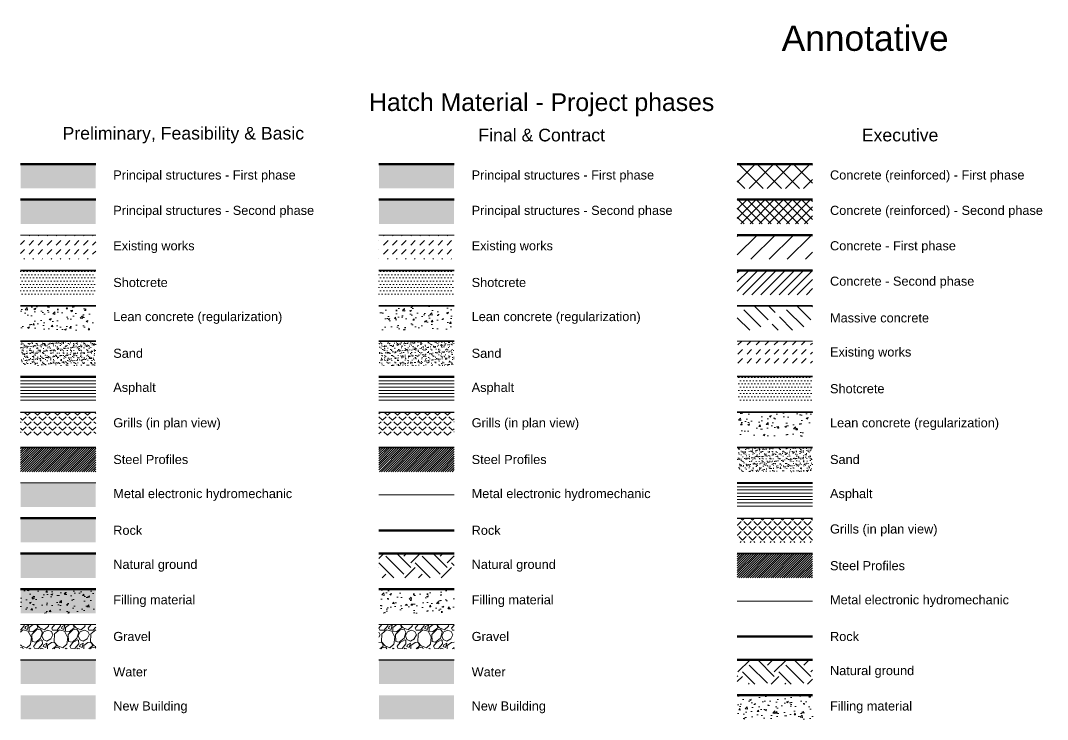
# Model space of a CAD drawing. Header units: metres. Extents: x 18244 to 63437, y 32938 to 108737.
# Drawn here: x 18244.2 to 18447.2, y 33140.7 to 33278.9 of the extents above; entities that cross this region are included whole.
import ezdxf

# ---------------------------------------------------------------- set-up
doc = ezdxf.new("R2010")
doc.units = ezdxf.units.M
doc.header["$LTSCALE"] = 10
for name, color, linetype, lineweight in [('0__Text_1.8', 6, 'Continuous', 18), ('0__Text_2.5', 7, 'Continuous', 25), ('0__Text_3.5', 1, 'Continuous', 35), ('0__Text_5.0', 3, 'Continuous', 50), ('0_Col_251', 251, 'Continuous', 9), ('0_Col_253', 253, 'Continuous', 9), ('0_Col__Black_0.10', 2, 'Continuous', 9), ('0_Col__Black_0.25', 7, 'Continuous', 25), ('0_Col__Black_0.35', 1, 'Continuous', 35), ('0_Col__Black_0.50', 3, 'Continuous', 50), ('0_Col__Blue_0.25', 172, 'Continuous', 25), ('0_Hatch', 2, 'Continuous', 9), ('0_Hatch__New_Build', 10, 'Continuous', 9)]:
    doc.layers.add(name, color=color, linetype=linetype, lineweight=lineweight)
for name, color, linetype, lineweight, true_color in [('0_Hatch_Earth', 7, 'Continuous', 9, 0xbea08c), ('0_Hatch_Metal-Elecrto-Hydromechanic', 7, 'Continuous', 9, 0xe6f0c8), ('0_Hatch_Water', 7, 'Continuous', 9, 0xdcffff)]:
    doc.layers.add(name, color=color, linetype=linetype, lineweight=lineweight, true_color=true_color)
doc.styles.add('Lombardi', font='arial.ttf')
doc.styles.get("Standard").update_dxf_attribs({"font": 'txt.shx'})
doc.linetypes.add('ROCK', pattern='A,0.25,-0.18,["<",Standard,S=0.18,R=90,X=0,Y=-0.09],0,["-",Standard,S=0.18,R=45,X=-0.111213,Y=-0.238491],0.25', length=0.68)
pattern_1 = [(45, (18278.2333, 33027.9342), (1e-16, 1.796051), [1.27, -1.27])]
pattern_2 = [(0, (18278.2333, 33027.93425), (0.3175, 0.635), [0, -0.635])]
pattern_3 = [(50, (18278.2333, 33027.9342), (3.643693, -0.31878), [0.381, -4.191]), (355, (18278.2333, 33027.9342), (-0.70487, 3.821137), [0.3048, -3.35281]), (100.4514, (18278.537, 33027.9077), (2.938825, 3.502355), [0.3238, -3.561805]), (46.1842, (18278.2333, 33028.9502), (5.42158, -0.84085), [0.5715, -6.2865]), (96.6356, (18278.685, 33028.88), (4.74808, 4.94852), [0.4857, -5.34271]), (351.1842, (18278.2333, 33028.95), (4.74808, 4.94852), [0.4572, -5.0292]), (21, (18278.7413, 33028.6962), (3.032288, -2.045304), [0.381, -4.191]), (326, (18278.7413, 33028.6962), (1.23604, 3.68376), [0.3048, -3.3528]), (71.4514, (18278.994, 33028.5258), (4.26833, 1.638455), [0.3238, -3.5618]), (37.5, (18278.2333, 33027.9342), (0.061772, 1.691101), [0, -3.31216, 0, -3.4036, 0, -3.3655]), (7.5, (18278.2333, 33027.9342), (1.336393, 2.003611), [0, -1.94056, 0, -3.23596, 0, -1.2827]), (327.5, (18277.1005, 33027.9342), (2.711812, -0.114575), [0, -1.27, 0, -3.9624, 0, -5.2578]), (317.5, (18276.5925, 33027.9342), (2.962584, 0.50853), [0, -1.651, 0, -2.63144, 0, -3.7338])]
pattern_4 = [(37.5, (18278.2333, 33027.93425), (-0.0320006, 0.9788265), [0, -0.77216, 0, -0.8636, 0, -0.8255]), (7.5, (18278.2333, 33027.9342), (0.8990466, 1.43365), [0, -0.41656, 0, -0.69596, 0, -0.2667]), (327.5, (18277.6085, 33027.93425), (1.5819847, 0.0028744), [0, -0.254, 0, -0.9144, 0, -1.1938]), (317.5, (18277.6085, 33027.9342), (1.527113, 0.445859), [0, -0.127, 0, -0.59944, 0, -0.6858])]
pattern_5 = [(0, (18278.2333, 33027.93425), (0, 0.635), [])]
pattern_6 = [(45, (18278.2333, 33027.9342), (-0.987828, 0.987828), [1.016, -0.381]), (135, (18278.2333, 33027.9342), (-0.987828, -0.987828), [1.016, -0.381])]
pattern_7 = [(273.0128, (18277.2275, 33034.11266), (3.5921024, -61.0657416), [0.68344, -67.66097]), (229.96974, (18277.26344, 33033.43016), (39.5131267, 46.697332), [1.17281, -116.1081]), (177.51045, (18276.5091, 33032.53214), (75.4341514, -3.5921024), [0.82696, -81.86945]), (312.27369, (18276.0062, 33030.2332), (-68.2499465, 75.43415142), [1.06801, -105.73287]), (337.83365, (18276.72462, 33029.44293), (-61.06574162, 25.14471714), [1.04727, -103.67962]), (42.27369, (18277.6945, 33029.0478), (-75.43415142, -68.2499465), [1.06801, -105.73287]), (82.69424, (18278.48475, 33029.76622), (-10.77630734, -82.61835631), [1.41239, -139.82623]), (117.25533, (18278.66436, 33031.16714), (-53.88153672, 104.170971), [1.33344, -132.01051]), (166.42957, (18278.0537, 33032.35253), (-75.4341514, 17.96051224), [1.07163, -106.09109]), (220.23636, (18277.012, 33032.604), (43.1052294, 35.9210245), [1.22343, -59.94787]), (267.39744, (18276.07804, 33031.81372), (-3.59210245, -82.61835631), [1.58216, -156.633545]), (183.81407, (18279.5983, 33033.75345), (-46.6973318, -3.5921024), [0.54001, -53.46113]), (216.46923, (18279.0595, 33033.71753), (53.8815367, 39.51312694), [1.02736, -101.70928]), (270, (18278.2333, 33033.107), (3.5921, -3.5921), [0.71842, -6.46579]), (248.1986, (18277.5508, 33033.2865), (10.7763073, 25.144717), [0.38688, -38.30124]), (336.8014, (18277.4071, 33032.9273), (-14.36841, 7.184205), [0.54713, -26.8095]), (75.96376, (18277.91, 33032.7117), (3.5921024, 17.960512), [0.88864, -28.7326]), (206.565, (18278.1255, 33033.5738), (10.776307, 3.592102), [0.64257, -15.4218]), (61.38954, (18275.3237, 33030.84385), (25.14471714, 46.69733183), [0.90018, -89.11765]), (115.34618, (18275.75475, 33031.6341), (25.1447171, -53.8815367), [0.7552, -74.76443]), (338.1986, (18277.4071, 33034.2923), (-25.144717, 10.7763073), [0.77376, -37.91437]), (28.61046, (18278.12554, 33034.0049), (-46.6973318, -25.14471714), [0.90018, -89.11765]), (24.44395, (18277.5508, 33028.61675), (-25.1447171, -10.7763073), [0.86807, -42.53547]), (339.77514, (18278.34107, 33028.97596), (-57.4736392, 21.5526147), [0.72734, -72.00719]), (111.8014, (18281.03514, 33030.7361), (-10.7763073, 25.144717), [0.77376, -37.91437]), (62.35402, (18280.74778, 33031.4545), (-32.328922, -61.0657416), [0.85157, -84.30475]), (114.44395, (18279.275, 33028.97596), (10.7763073, -25.1447171), [0.43404, -42.9695]), (146.3099, (18280.8196, 33030.5206), (-17.960512, 10.776307), [0.25903, -25.64399]), (210.9638, (18280.6041, 33030.6642), (14.36841, 7.184205), [1.04727, -19.89811]), (231.009, (18279.70607, 33030.12543), (32.32892203, 39.51312693), [0.97053, -96.08273]), (348.6901, (18278.2333, 33032.3885), (-10.776307, 3.592102), [0.73265, -17.58355]), (38.15723, (18278.95173, 33032.24477), (68.24994652, 53.88153673), [1.27911, -126.63202]), (105.9454, (18279.9575, 33033.03503), (10.7763073, -39.513127), [0.52302, -51.77878]), (135, (18279.814, 33033.538), (-7.1842, 6e-16), [0.3048, -4.7752]), (165.25644, (18279.52646, 33030.16135), (39.5131269, -10.7763073), [0.70573, -69.86788]), (93.0128, (18278.84396, 33030.34096), (-3.5921024, 61.0657416), [1.36689, -66.97752]), (45, (18278.772, 33031.706), (6e-16, 7.1842), [1.3208, -3.7592]), (10.30485, (18279.70607, 33032.6399), (61.0657416, 10.7763074), [0.80322, -79.51863]), (299.0546, (18280.4963, 33032.7836), (10.7763073, -17.9605122), [0.73966, -36.2433]), (252.64598, (18280.85554, 33032.137), (-32.32892204, -104.170971), [1.20429, -119.22493]), (220.42608, (18280.49633, 33030.98753), (-50.28943428, -43.10522938), [1.27406, -126.13169])]
pattern_8 = [(45, (18278.2333, 33027.934), (6e-16, 7.1842), [5.08, -5.08]), (45, (18276.8863, 33029.2813), (6e-16, 7.1842), [5.08, -5.08]), (45, (18275.539, 33030.6283), (6e-16, 7.1842), [5.08, -5.08]), (135, (18275.539, 33031.5263), (-7.1842, 6e-16), [5.08, -5.08]), (135, (18276.8863, 33032.8734), (-7.1842, 6e-16), [5.08, -5.08]), (135, (18278.2333, 33034.2204), (-7.1842, 6e-16), [5.08, -5.08])]
pattern_9 = [(45, (18278.2333, 33027.93425), (-0.2245064, 0.2245064), [])]

msp = doc.modelspace()

# ---------------------------------------------------------------- hatches: boundary and pattern name
at = {"layer": '0_Col_251'}
h = msp.add_hatch(color=256, dxfattribs=at)
h.dxf.hatch_style = 1
h.paths.add_polyline_path([(18259.09, 33241.062), (18259.09, 33243.462), (18244.233, 33243.462), (18244.233, 33238.662), (18259.09, 33238.662)])
h = msp.add_hatch(color=256, dxfattribs=at)
h.dxf.hatch_style = 1
h.paths.add_polyline_path([(18329.908, 33241.062), (18329.908, 33243.462), (18315.052, 33243.462), (18315.052, 33238.662), (18329.908, 33238.662)])
at = {"layer": '0_Col_253'}
h = msp.add_hatch(color=256, dxfattribs=at)
h.dxf.hatch_style = 1
h.paths.add_polyline_path([(18259.09, 33248.062), (18259.09, 33250.462), (18244.233, 33250.462), (18244.233, 33245.662), (18259.09, 33245.662)])
h = msp.add_hatch(color=256, dxfattribs=at)
h.dxf.hatch_style = 1
h.paths.add_polyline_path([(18329.908, 33248.062), (18329.908, 33250.462), (18315.052, 33250.462), (18315.052, 33245.662), (18329.908, 33245.662)])
at = {"layer": '0_Hatch'}
h = msp.add_hatch(dxfattribs=at)
h.set_pattern_fill('ANSI37', color=256, scale=0.8)
h.set_pattern_definition([(45, (18278.2333, 33027.9342), (-1.79605, 1.79605), []), (135, (18278.2333, 33027.9342), (-1.79605, -1.79605), [])])
h.paths.add_polyline_path([(18400.727, 33248.062), (18400.727, 33250.462), (18385.87, 33250.462), (18385.87, 33245.662), (18400.727, 33245.662)])
h = msp.add_hatch(dxfattribs=at)
h.set_pattern_fill('ANSI37', color=256, scale=0.4)
h.set_pattern_definition([(45, (18278.2333, 33027.9342), (-0.8980256, 0.8980256), []), (135, (18278.2333, 33027.9342), (-0.8980256, -0.8980256), [])])
h.paths.add_polyline_path([(18400.727, 33241.062), (18400.727, 33243.462), (18385.87, 33243.462), (18385.87, 33238.662), (18400.727, 33238.662)])
h = msp.add_hatch(dxfattribs=at)
h.set_pattern_fill('DASH', color=256, scale=0.4, angle=45)
h.set_pattern_definition(pattern_1)
h.paths.add_polyline_path([(18259.09, 33234.062), (18259.09, 33236.462), (18244.233, 33236.462), (18244.233, 33231.662), (18259.09, 33231.662)])
h = msp.add_hatch(dxfattribs=at)
h.set_pattern_fill('DASH', color=256, scale=0.4, angle=45)
h.set_pattern_definition(pattern_1)
h.paths.add_polyline_path([(18329.908, 33234.062), (18329.908, 33236.462), (18315.052, 33236.462), (18315.052, 33231.662), (18329.908, 33231.662)])
h = msp.add_hatch(dxfattribs=at)
h.set_pattern_fill('ANSI31', color=256, scale=0.8)
h.set_pattern_definition([(45, (18278.2333, 33027.9342), (-1.79605, 1.79605), [])])
h.paths.add_polyline_path([(18400.727, 33234.062), (18400.727, 33236.462), (18385.87, 33236.462), (18385.87, 33231.662), (18400.727, 33231.662)])
h = msp.add_hatch(dxfattribs=at)
h.set_pattern_fill('DOTS', color=256, scale=0.4)
h.set_pattern_definition(pattern_2)
h.paths.add_polyline_path([(18259.09, 33227.062), (18259.09, 33229.462), (18244.233, 33229.462), (18244.233, 33224.662), (18259.09, 33224.662)])
h = msp.add_hatch(dxfattribs=at)
h.set_pattern_fill('DOTS', color=256, scale=0.4)
h.set_pattern_definition(pattern_2)
h.paths.add_polyline_path([(18329.908, 33227.062), (18329.908, 33229.462), (18315.052, 33229.462), (18315.052, 33224.662), (18329.908, 33224.662)])
h = msp.add_hatch(dxfattribs=at)
h.set_pattern_fill('ANSI31', color=256, scale=0.4)
h.set_pattern_definition([(45, (18278.2333, 33027.9342), (-0.8980256, 0.8980256), [])])
h.paths.add_polyline_path([(18400.727, 33227.062), (18400.727, 33229.462), (18385.87, 33229.462), (18385.87, 33224.662), (18400.727, 33224.662)])
h = msp.add_hatch(dxfattribs=at)
h.set_pattern_fill('AR-CONC', color=256, scale=0.02)
h.set_pattern_definition(pattern_3)
h.paths.add_polyline_path([(18259.09, 33220.062), (18259.09, 33222.462), (18244.233, 33222.462), (18244.233, 33217.662), (18259.09, 33217.662)])
h = msp.add_hatch(dxfattribs=at)
h.set_pattern_fill('AR-CONC', color=256, scale=0.02)
h.set_pattern_definition(pattern_3)
h.paths.add_polyline_path([(18329.908, 33220.062), (18329.908, 33222.462), (18315.052, 33222.462), (18315.052, 33217.662), (18329.908, 33217.662)])
h = msp.add_hatch(dxfattribs=at)
h.set_pattern_fill('ACAD_ISO02W100', color=256, scale=0.4, angle=315)
h.set_pattern_definition([(315, (18278.2333, 33027.9342), (1.414214, 1.414214), [4.8, -1.2])])
h.paths.add_polyline_path([(18400.727, 33220.062), (18400.727, 33222.462), (18385.87, 33222.462), (18385.87, 33217.662), (18400.727, 33217.662)])
h = msp.add_hatch(dxfattribs=at)
h.set_pattern_fill('AR-SAND', color=256, scale=0.02)
h.set_pattern_definition(pattern_4)
h.paths.add_polyline_path([(18259.09, 33213.062), (18259.09, 33215.462), (18244.233, 33215.462), (18244.233, 33210.662), (18259.09, 33210.662)])
h = msp.add_hatch(dxfattribs=at)
h.set_pattern_fill('AR-SAND', color=256, scale=0.02)
h.set_pattern_definition(pattern_4)
h.paths.add_polyline_path([(18329.908, 33213.062), (18329.908, 33215.462), (18315.052, 33215.462), (18315.052, 33210.662), (18329.908, 33210.662)])
h = msp.add_hatch(dxfattribs=at)
h.set_pattern_fill('DASH', color=256, scale=0.4, angle=45)
h.set_pattern_definition(pattern_1)
h.paths.add_polyline_path([(18400.727, 33213.062), (18400.727, 33215.462), (18385.87, 33215.462), (18385.87, 33210.662), (18400.727, 33210.662)])
h = msp.add_hatch(dxfattribs=at)
h.set_pattern_fill('LINE', color=256, scale=0.2)
h.set_pattern_definition(pattern_5)
h.paths.add_polyline_path([(18259.09, 33206.062), (18259.09, 33208.462), (18244.233, 33208.462), (18244.233, 33203.662), (18259.09, 33203.662)])
h = msp.add_hatch(dxfattribs=at)
h.set_pattern_fill('LINE', color=256, scale=0.2)
h.set_pattern_definition(pattern_5)
h.paths.add_polyline_path([(18329.908, 33206.062), (18329.908, 33208.462), (18315.052, 33208.462), (18315.052, 33203.662), (18329.908, 33203.662)])
h = msp.add_hatch(dxfattribs=at)
h.set_pattern_fill('DOTS', color=256, scale=0.4)
h.set_pattern_definition(pattern_2)
h.paths.add_polyline_path([(18400.727, 33206.062), (18400.727, 33208.462), (18385.87, 33208.462), (18385.87, 33203.662), (18400.727, 33203.662)])
h = msp.add_hatch(dxfattribs=at)
h.set_pattern_fill('ANGLE', color=256, scale=0.2, angle=45)
h.set_pattern_definition(pattern_6)
h.paths.add_polyline_path([(18259.09, 33199.062), (18259.09, 33201.462), (18244.233, 33201.462), (18244.233, 33196.662), (18259.09, 33196.662)])
h = msp.add_hatch(dxfattribs=at)
h.set_pattern_fill('ANGLE', color=256, scale=0.2, angle=45)
h.set_pattern_definition(pattern_6)
h.paths.add_polyline_path([(18329.908, 33199.062), (18329.908, 33201.462), (18315.052, 33201.462), (18315.052, 33196.662), (18329.908, 33196.662)])
h = msp.add_hatch(dxfattribs=at)
h.set_pattern_fill('AR-CONC', color=256, scale=0.02)
h.set_pattern_definition(pattern_3)
h.paths.add_polyline_path([(18400.727, 33199.062), (18400.727, 33201.462), (18385.87, 33201.462), (18385.87, 33196.662), (18400.727, 33196.662)])
h = msp.add_hatch(dxfattribs=at)
h.set_pattern_fill('ANSI31', color=256, scale=0.1)
h.set_pattern_definition(pattern_9)
h.paths.add_polyline_path([(18259.09, 33192.062), (18259.09, 33194.462), (18244.233, 33194.462), (18244.233, 33189.662), (18259.09, 33189.662)])
h = msp.add_hatch(dxfattribs=at)
h.set_pattern_fill('ANSI31', color=256, scale=0.1)
h.set_pattern_definition(pattern_9)
h.paths.add_polyline_path([(18329.908, 33192.062), (18329.908, 33194.462), (18315.052, 33194.462), (18315.052, 33189.662), (18329.908, 33189.662)])
h = msp.add_hatch(dxfattribs=at)
h.set_pattern_fill('AR-SAND', color=256, scale=0.02)
h.set_pattern_definition(pattern_4)
h.paths.add_polyline_path([(18400.727, 33192.062), (18400.727, 33194.462), (18385.87, 33194.462), (18385.87, 33189.662), (18400.727, 33189.662)])
h = msp.add_hatch(dxfattribs=at)
h.set_pattern_fill('LINE', color=256, scale=0.2)
h.set_pattern_definition(pattern_5)
h.paths.add_polyline_path([(18400.727, 33185.062), (18400.727, 33187.462), (18385.87, 33187.462), (18385.87, 33182.662), (18400.727, 33182.662)])
h = msp.add_hatch(dxfattribs=at)
h.set_pattern_fill('ANGLE', color=256, scale=0.2, angle=45)
h.set_pattern_definition(pattern_6)
h.paths.add_polyline_path([(18400.727, 33178.062), (18400.727, 33180.462), (18385.87, 33180.462), (18385.87, 33175.662), (18400.727, 33175.662)])
h = msp.add_hatch(dxfattribs=at)
h.set_pattern_fill('EARTH', color=256, scale=0.8, angle=45)
h.set_pattern_definition(pattern_8)
h.paths.add_polyline_path([(18329.908, 33171.062), (18329.908, 33173.462), (18315.052, 33173.462), (18315.052, 33168.662), (18329.908, 33168.662)])
h = msp.add_hatch(dxfattribs=at)
h.set_pattern_fill('ANSI31', color=256, scale=0.1)
h.set_pattern_definition(pattern_9)
h.paths.add_polyline_path([(18400.727, 33171.062), (18400.727, 33173.462), (18385.87, 33173.462), (18385.87, 33168.662), (18400.727, 33168.662)])
h = msp.add_hatch(dxfattribs=at)
h.set_pattern_fill('AR-CONC', color=256, scale=0.02)
h.set_pattern_definition(pattern_3)
h.paths.add_polyline_path([(18259.09, 33164.062), (18259.09, 33166.462), (18244.233, 33166.462), (18244.233, 33161.662), (18259.09, 33161.662)])
h = msp.add_hatch(dxfattribs=at)
h.set_pattern_fill('AR-CONC', color=256, scale=0.02)
h.set_pattern_definition(pattern_3)
h.paths.add_polyline_path([(18329.908, 33164.062), (18329.908, 33166.462), (18315.052, 33166.462), (18315.052, 33161.662), (18329.908, 33161.662)])
h = msp.add_hatch(dxfattribs=at)
h.set_pattern_fill('GRAVEL', color=256, scale=0.2, angle=45)
h.set_pattern_definition(pattern_7)
h.paths.add_polyline_path([(18259.09, 33157.062), (18259.09, 33159.462), (18244.233, 33159.462), (18244.233, 33154.662), (18259.09, 33154.662)])
h = msp.add_hatch(dxfattribs=at)
h.set_pattern_fill('GRAVEL', color=256, scale=0.2, angle=45)
h.set_pattern_definition(pattern_7)
h.paths.add_polyline_path([(18329.908, 33157.062), (18329.908, 33159.462), (18315.052, 33159.462), (18315.052, 33154.662), (18329.908, 33154.662)])
h = msp.add_hatch(dxfattribs=at)
h.set_pattern_fill('EARTH', color=256, scale=0.8, angle=45)
h.set_pattern_definition(pattern_8)
h.paths.add_polyline_path([(18400.727, 33150.062), (18400.727, 33152.462), (18385.87, 33152.462), (18385.87, 33147.662), (18400.727, 33147.662)])
h = msp.add_hatch(dxfattribs=at)
h.set_pattern_fill('AR-CONC', color=256, scale=0.02)
h.set_pattern_definition(pattern_3)
h.paths.add_polyline_path([(18400.727, 33143.062), (18400.727, 33145.462), (18385.87, 33145.462), (18385.87, 33140.662), (18400.727, 33140.662)])
at = {"layer": '0_Hatch__New_Build'}
h = msp.add_hatch(color=256, dxfattribs=at)
h.dxf.hatch_style = 1
h.paths.add_polyline_path([(18259.09, 33143.062), (18259.09, 33145.462), (18244.233, 33145.462), (18244.233, 33140.662), (18259.09, 33140.662)])
h = msp.add_hatch(color=256, dxfattribs=at)
h.dxf.hatch_style = 1
h.paths.add_polyline_path([(18329.908, 33143.062), (18329.908, 33145.462), (18315.052, 33145.462), (18315.052, 33140.662), (18329.908, 33140.662)])
at = {"layer": '0_Hatch_Earth'}
h = msp.add_hatch(color=256, dxfattribs=at)
h.dxf.hatch_style = 1
h.paths.add_polyline_path([(18259.09, 33178.062), (18259.09, 33180.462), (18244.233, 33180.462), (18244.233, 33175.662), (18259.09, 33175.662)])
h = msp.add_hatch(color=256, dxfattribs=at)
h.dxf.hatch_style = 1
h.paths.add_polyline_path([(18259.09, 33171.062), (18259.09, 33173.462), (18244.233, 33173.462), (18244.233, 33168.662), (18259.09, 33168.662)])
h = msp.add_hatch(color=256, dxfattribs=at)
h.dxf.hatch_style = 1
h.paths.add_polyline_path([(18259.09, 33164.062), (18259.09, 33166.462), (18244.233, 33166.462), (18244.233, 33161.662), (18259.09, 33161.662)])
at = {"layer": '0_Hatch_Metal-Elecrto-Hydromechanic'}
h = msp.add_hatch(color=256, dxfattribs=at)
h.dxf.hatch_style = 1
h.paths.add_polyline_path([(18259.09, 33185.062), (18259.09, 33187.462), (18244.233, 33187.462), (18244.233, 33182.662), (18259.09, 33182.662)])
at = {"layer": '0_Hatch_Water'}
h = msp.add_hatch(color=256, dxfattribs=at)
h.dxf.hatch_style = 1
h.paths.add_polyline_path([(18259.09, 33150.062), (18259.09, 33152.462), (18244.233, 33152.462), (18244.233, 33147.662), (18259.09, 33147.662)])
h = msp.add_hatch(color=256, dxfattribs=at)
h.dxf.hatch_style = 1
h.paths.add_polyline_path([(18329.908, 33150.062), (18329.908, 33152.462), (18315.052, 33152.462), (18315.052, 33147.662), (18329.908, 33147.662)])

# ---------------------------------------------------------------- linework, layer by layer
at = {"layer": '0_Col__Black_0.10'}
for p, q in [((18244.233, 33236.462), (18259.09, 33236.462)), ((18315.052, 33236.462), (18329.908, 33236.462)), ((18385.87, 33215.462), (18400.727, 33215.462)), ((18244.233, 33187.462), (18259.09, 33187.462)), ((18315.052, 33185.062), (18329.908, 33185.062)), ((18385.87, 33164.062), (18400.727, 33164.062)), ((18244.233, 33159.462), (18259.09, 33159.462)), ((18315.052, 33159.462), (18329.908, 33159.462))]:
    msp.add_line(p, q, dxfattribs=at)
at = {"layer": '0_Col__Black_0.25'}
for p, q in [((18244.233, 33201.462), (18259.09, 33201.462)), ((18315.052, 33201.462), (18329.908, 33201.462)), ((18385.87, 33180.462), (18400.727, 33180.462))]:
    msp.add_line(p, q, dxfattribs=at)
at = {"layer": '0_Col__Black_0.35'}
for p, q in [((18244.233, 33229.462), (18259.09, 33229.462)), ((18315.052, 33229.462), (18329.908, 33229.462)), ((18244.233, 33222.462), (18259.09, 33222.462)), ((18315.052, 33222.462), (18329.908, 33222.462)), ((18385.87, 33222.462), (18400.727, 33222.462)), ((18244.233, 33215.462), (18259.09, 33215.462)), ((18315.052, 33215.462), (18329.908, 33215.462)), ((18244.233, 33208.462), (18259.09, 33208.462)), ((18315.052, 33208.462), (18329.908, 33208.462)), ((18385.87, 33208.462), (18400.727, 33208.462)), ((18385.87, 33201.462), (18400.727, 33201.462)), ((18244.233, 33194.462), (18259.09, 33194.462)), ((18315.052, 33194.462), (18329.908, 33194.462)), ((18385.87, 33194.462), (18400.727, 33194.462)), ((18385.87, 33187.462), (18400.727, 33187.462)), ((18385.87, 33173.462), (18400.727, 33173.462))]:
    msp.add_line(p, q, dxfattribs=at)
at = {"layer": '0_Col__Black_0.50'}
for p, q in [((18244.233, 33250.462), (18259.09, 33250.462)), ((18315.052, 33250.462), (18329.908, 33250.462)), ((18385.87, 33250.462), (18400.727, 33250.462)), ((18244.233, 33243.462), (18259.09, 33243.462)), ((18315.052, 33243.462), (18329.908, 33243.462)), ((18385.87, 33243.462), (18400.727, 33243.462)), ((18385.87, 33236.462), (18400.727, 33236.462)), ((18385.87, 33229.462), (18400.727, 33229.462)), ((18244.233, 33173.462), (18259.09, 33173.462)), ((18315.052, 33173.462), (18329.908, 33173.462)), ((18244.233, 33166.462), (18259.09, 33166.462)), ((18315.052, 33166.462), (18329.908, 33166.462)), ((18385.87, 33152.462), (18400.727, 33152.462)), ((18385.87, 33145.462), (18400.727, 33145.462))]:
    msp.add_line(p, q, dxfattribs=at)
at = {"layer": '0_Col__Black_0.50', "linetype": 'ROCK', "ltscale": 10}
for p, q in [((18244.233, 33180.462), (18259.09, 33180.462)), ((18315.052, 33178.062), (18329.908, 33178.062)), ((18385.87, 33157.062), (18400.727, 33157.062))]:
    msp.add_line(p, q, dxfattribs=at)
at = {"layer": '0_Col__Blue_0.25'}
for p, q in [((18244.233, 33152.462), (18259.09, 33152.462)), ((18315.052, 33152.462), (18329.908, 33152.462))]:
    msp.add_line(p, q, dxfattribs=at)

# ---------------------------------------------------------------- texts
at = {"layer": '0__Text_1.8', "char_height": 1.8, "attachment_point": 4, "style": 'Lombardi', "bg_fill": 2}
for s, insert in [('Principal structures - First phase', (18262.557, 33248.062)), ('Principal structures - First phase', (18333.376, 33248.062)), ('Concrete (reinforced) - First phase', (18404.194, 33248.062)), ('Principal structures - Second phase', (18262.557, 33241.062)), ('Principal structures - Second phase', (18333.376, 33241.062)), ('Concrete (reinforced) - Second phase', (18404.194, 33241.062)), ('Existing works', (18262.557, 33234.062)), ('Existing works', (18333.376, 33234.062)), ('Concrete - First phase', (18404.194, 33234.062)), ('Shotcrete', (18262.557, 33227.062)), ('Shotcrete', (18333.376, 33227.062)), ('Concrete - Second phase', (18404.194, 33227.062)), ('Lean concrete (regularization)', (18262.557, 33220.062)), ('Lean concrete (regularization)', (18333.376, 33220.062)), ('Massive concrete', (18404.194, 33220.062)), ('Sand', (18262.557, 33213.062)), ('Sand', (18333.376, 33213.062)), ('Existing works', (18404.194, 33213.062)), ('Asphalt', (18262.557, 33206.062)), ('Asphalt', (18333.376, 33206.062)), ('Shotcrete', (18404.194, 33206.062)), ('Grills (in plan view)', (18262.557, 33199.062)), ('Grills (in plan view)', (18333.376, 33199.062)), ('Lean concrete (regularization)', (18404.194, 33199.062)), ('Steel Profiles', (18262.557, 33192.062)), ('Steel Profiles', (18333.376, 33192.062)), ('Sand', (18404.194, 33192.062)), ('Metal electronic hydromechanic', (18262.557, 33185.062)), ('Metal electronic hydromechanic', (18333.376, 33185.062)), ('Asphalt', (18404.194, 33185.062)), ('Rock', (18262.557, 33178.062)), ('Rock', (18333.376, 33178.062)), ('Grills (in plan view)', (18404.194, 33178.062)), ('Natural ground', (18262.557, 33171.062)), ('Natural ground', (18333.376, 33171.062)), ('Steel Profiles', (18404.194, 33171.062)), ('Filling material', (18262.557, 33164.062)), ('Filling material', (18333.376, 33164.062)), ('Metal electronic hydromechanic', (18404.194, 33164.062)), ('Gravel', (18262.557, 33157.062)), ('Gravel', (18333.376, 33157.062)), ('Rock', (18404.194, 33157.062)), ('Water', (18262.557, 33150.062)), ('Water', (18333.376, 33150.062)), ('Natural ground', (18404.194, 33150.062)), ('New Building', (18262.557, 33143.062)), ('New Building', (18333.376, 33143.062)), ('Filling material', (18404.194, 33143.062))]:
    msp.add_mtext(s, dxfattribs=dict(at, insert=insert))
at = {"layer": '0__Text_2.5', "char_height": 2.5, "attachment_point": 5, "style": 'Lombardi', "bg_fill": 2}
for s, insert in [('\\A1;Preliminary, Feasibility & Basic', (18276.397, 33256.208)), ('\\A1;Executive', (18418.034, 33256.208))]:
    msp.add_mtext(s, dxfattribs=dict(at, insert=insert))
at = {"layer": '0__Text_3.5', "insert": (18347.215, 33262.208), "char_height": 3.5, "attachment_point": 5, "style": 'Lombardi', "bg_fill": 2}
msp.add_mtext('\\A1;Hatch Material - Project phases', dxfattribs=at)
at = {"layer": '0__Text_5.0', "insert": (18411.133, 33275.337), "char_height": 5, "attachment_point": 5, "style": 'Lombardi', "bg_fill": 3, "box_fill_scale": 1.2, "bg_fill_color": 256, "bg_fill_transparency": 0}
msp.add_mtext('Annotative', dxfattribs=at)

# ---------------------------------------------------------------- next in the draw order: texts
at = {"layer": '0__Text_2.5', "insert": (18347.215, 33256.208), "char_height": 2.5, "attachment_point": 5, "style": 'Lombardi', "bg_fill": 2}
msp.add_mtext('\\A1;Final & Contract', dxfattribs=at)

doc.saveas('drawing.dxf')
